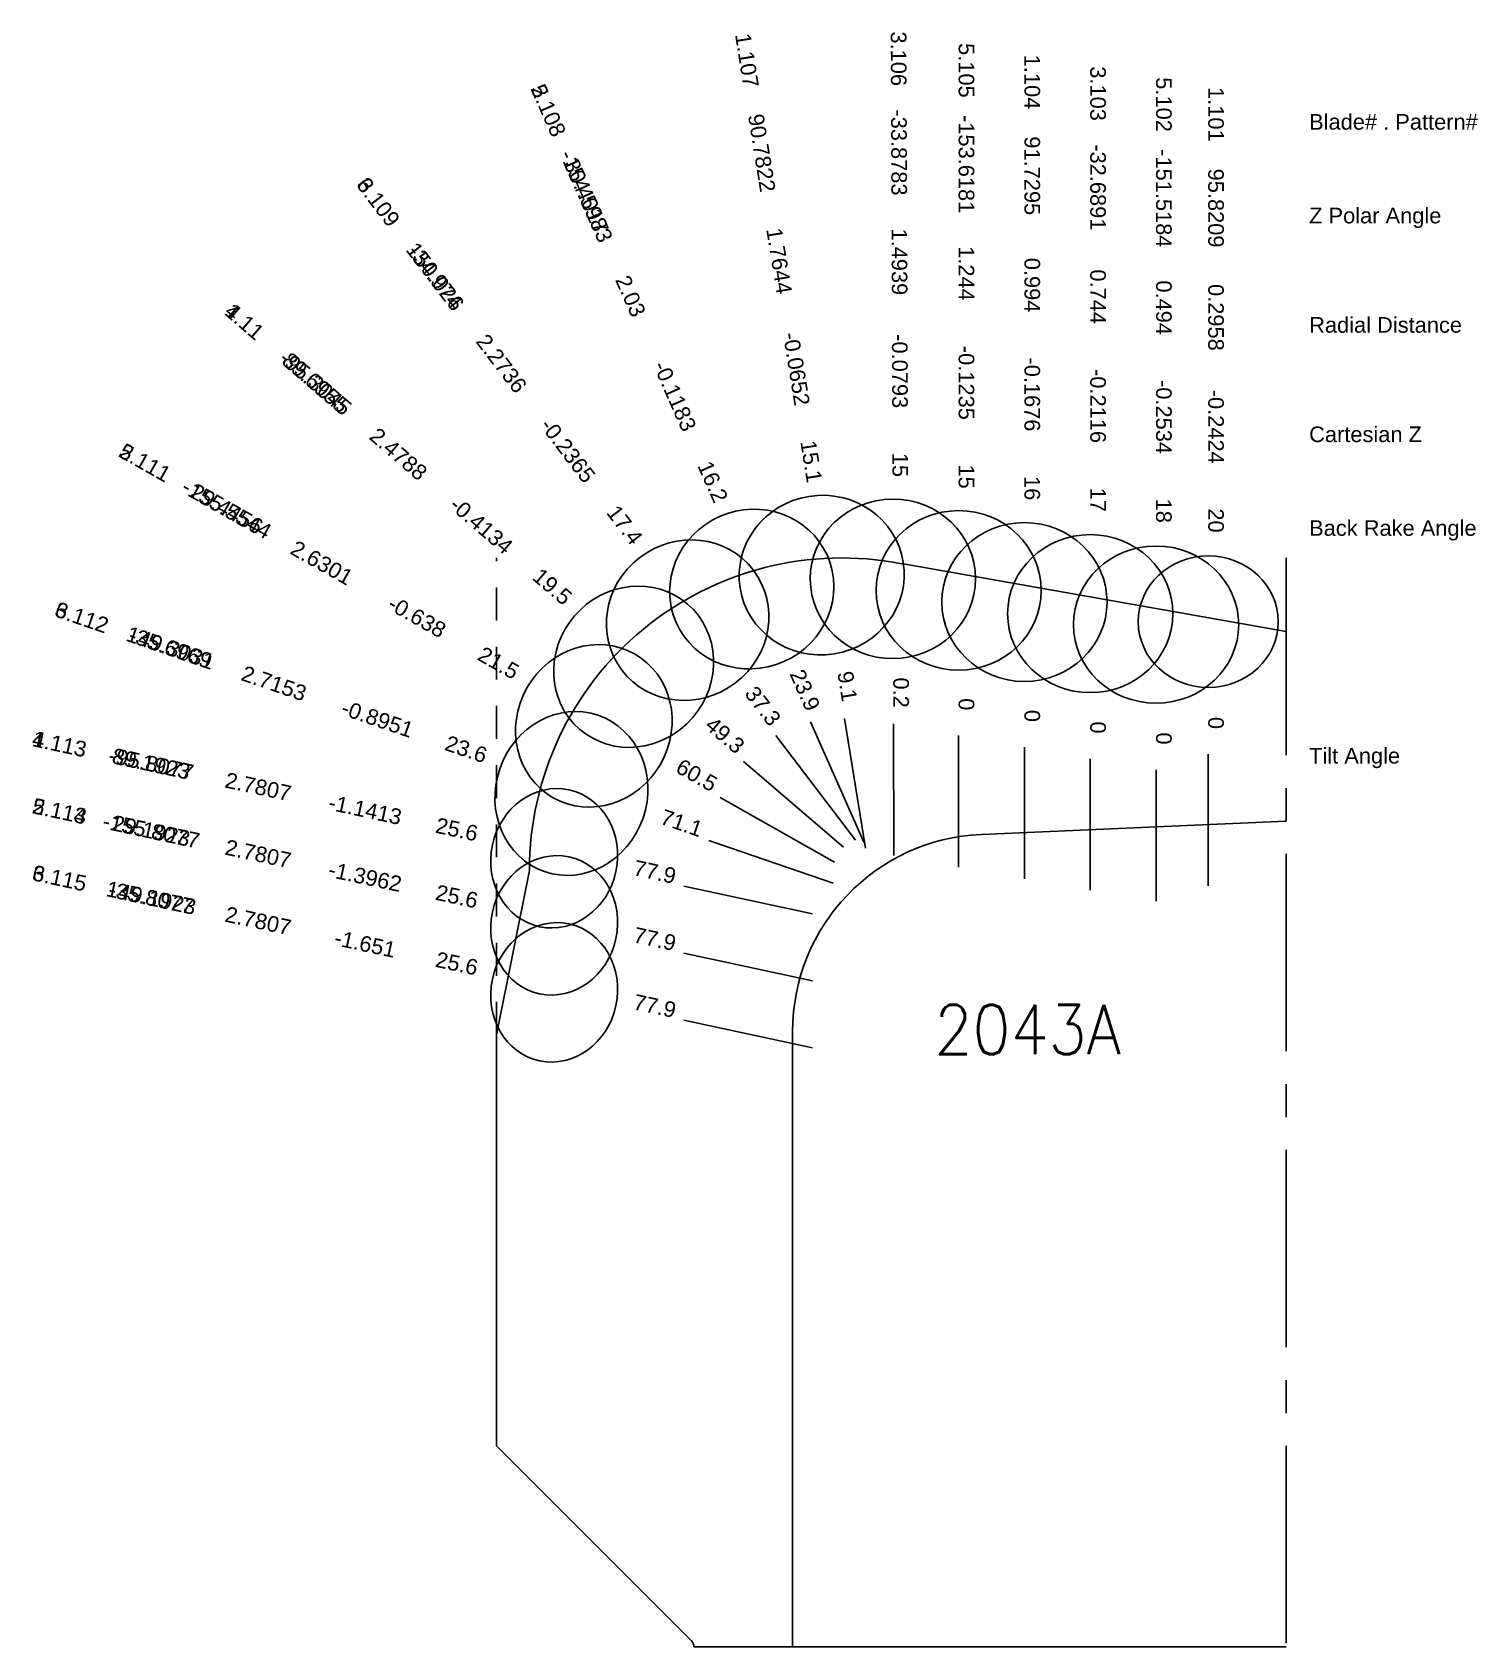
# Model space of a CAD drawing. Header units: inches. Extents: x 31.24 to 36.73, y 13.86 to 20.
import ezdxf
from ezdxf.enums import TextEntityAlignment as Align

# ---------------------------------------------------------------- set-up
doc = ezdxf.new("R2010")
doc.units = ezdxf.units.IN
doc.header["$MEASUREMENT"] = 0
doc.linetypes.add('CENTER2', pattern=[1.125, 0.75, -0.125, 0.125, -0.125])
doc.linetypes.add('HIDDEN2', pattern=[0.1875, 0.125, -0.0625])
for name, color, linetype in [('Blade_1', 30, 'Continuous'), ('Blade_2', 52, 'Continuous'), ('Blade_3', 92, 'Continuous'), ('Blade_4', 132, 'Continuous'), ('Blade_5', 152, 'Continuous'), ('Blade_6', 190, 'Continuous'), ('CLine', 5, 'CENTER2')]:
    doc.layers.add(name, color=color, linetype=linetype)
doc.styles.add('RomanS', font='romans')
doc.styles.get("Standard").update_dxf_attribs({"font": 'arial.ttf'})

msp = doc.modelspace()

# ---------------------------------------------------------------- linework, layer by layer
at = {"linetype": 'HIDDEN2'}
msp.add_line((33, 16.1874), (33, 18), dxfattribs=at)
for p, q in [((34.5388, 17.9783), (36, 17.7207)), ((36, 16.9999), (34.8423, 16.9494)), ((33, 16.1874), (33.125, 16.8124)), ((34.125, 16.2001), (34.125, 13.862)), ((33, 14.6249), (33, 16.1874)), ((33.7408, 13.8841), (33, 14.6249)), ((36, 13.862), (33.75, 13.862))]:
    msp.add_line(p, q)
for centre, radius, start, end in [((34.3126, 16.8124), 1.1876, 79.02043, 179.9972), ((34.875, 16.2001), 0.75, 92.5, 180), ((33.7188, 13.862), 0.0312, 360, 45)]:
    msp.add_arc(centre, radius, start, end)
at = {"layer": 'Blade_1'}
for p, q in [((34.3229, 17.3903), (34.4021, 16.8966)), ((35.006, 17.2809), (35.006, 16.7809)), ((35.7042, 17.2541), (35.7042, 16.7541)), ((33.9391, 17.2268), (34.3181, 16.9006)), ((33.7116, 16.753), (34.2004, 16.648))]:
    msp.add_line(p, q, dxfattribs=at)
for centre, major_axis, ratio in [((34.2356, 17.9348), (0.31, 0.0497), 0.965543), ((35.006, 17.8324), (0.314, 0), 0.961262), ((35.7042, 17.7576), (0.266, 0), 0.939693), ((33.5212, 17.5866), (0.2049, 0.238), 0.942785), ((33.2193, 16.8587), (0.0558, 0.2601), 0.902105)]:
    msp.add_ellipse(centre, major_axis=major_axis, ratio=ratio, dxfattribs=at)
at = {"layer": 'Blade_2'}
for p, q in [((34.1932, 17.3774), (34.3955, 16.9202)), ((33.8497, 17.0901), (34.2847, 16.8436)), ((33.7116, 16.4981), (34.2004, 16.3931))]:
    msp.add_line(p, q, dxfattribs=at)
for centre, major_axis, ratio in [((33.97, 17.8817), (0.2871, 0.1271), 0.960247), ((33.3699, 17.362), (0.1548, 0.2732), 0.930113), ((33.2193, 16.6038), (0.0558, 0.2601), 0.902105)]:
    msp.add_ellipse(centre, major_axis=major_axis, ratio=ratio, dxfattribs=at)
at = {"layer": 'Blade_3'}
for p, q in [((34.5082, 17.3692), (34.5102, 16.8692)), ((34.0609, 17.325), (34.3642, 16.9275)), ((35.256, 17.2369), (35.256, 16.7369)), ((33.8064, 16.9261), (34.2794, 16.7639)), ((33.7116, 16.2433), (34.2004, 16.1383))]:
    msp.add_line(p, q, dxfattribs=at)
for centre, major_axis, ratio in [((34.5061, 17.9207), (0.314, 0.0012), 0.965925), ((33.7264, 17.7635), (0.2496, 0.1905), 0.95445), ((35.256, 17.7884), (0.314, 0), 0.956305), ((33.2847, 17.1049), (0.1018, 0.297), 0.916617), ((33.2193, 16.349), (0.0558, 0.2601), 0.902105)]:
    msp.add_ellipse(centre, major_axis=major_axis, ratio=ratio, dxfattribs=at)
at = {"layer": 'Blade_4'}
for p, q in [((33.9391, 17.2268), (34.3181, 16.9006)), ((33.7116, 16.753), (34.2004, 16.648))]:
    msp.add_line(p, q, dxfattribs=at)
for centre, major_axis, ratio in [((33.5212, 17.5866), (0.2049, 0.238), 0.942785), ((33.2193, 16.8587), (0.0558, 0.2601), 0.902105)]:
    msp.add_ellipse(centre, major_axis=major_axis, ratio=ratio, dxfattribs=at)
at = {"layer": 'Blade_5'}
for p, q in [((34.1932, 17.3774), (34.3955, 16.9202)), ((34.756, 17.325), (34.756, 16.825)), ((35.506, 17.1951), (35.506, 16.6951)), ((33.8497, 17.0901), (34.2847, 16.8436)), ((33.7116, 16.4981), (34.2004, 16.3931))]:
    msp.add_line(p, q, dxfattribs=at)
for centre, major_axis, ratio in [((33.97, 17.8817), (0.2871, 0.1271), 0.960247), ((34.756, 17.8765), (0.314, 0), 0.965926), ((35.506, 17.7466), (0.314, 0), 0.951057), ((33.3699, 17.362), (0.1548, 0.2732), 0.930113), ((33.2193, 16.6038), (0.0558, 0.2601), 0.902105)]:
    msp.add_ellipse(centre, major_axis=major_axis, ratio=ratio, dxfattribs=at)
at = {"layer": 'Blade_6'}
for p, q in [((34.0609, 17.325), (34.3642, 16.9275)), ((33.8064, 16.9261), (34.2794, 16.7639)), ((33.7116, 16.2433), (34.2004, 16.1383))]:
    msp.add_line(p, q, dxfattribs=at)
for centre, major_axis, ratio in [((33.7264, 17.7635), (0.2496, 0.1905), 0.95445), ((33.2847, 17.1049), (0.1018, 0.297), 0.916617), ((33.2193, 16.349), (0.0558, 0.2601), 0.902105)]:
    msp.add_ellipse(centre, major_axis=major_axis, ratio=ratio, dxfattribs=at)
at = {"layer": 'CLine'}
msp.add_line((36, 18), (36, 13.862), dxfattribs=at)

# ---------------------------------------------------------------- texts
for s, height, p in [('Blade# . Pattern#', 0.059375, (36.0876, 19.6575)), ('Z Polar Angle', 0.059375, (36.0876, 19.3013)), ('Radial Distance', 0.059375, (36.0876, 18.8857)), ('Cartesian Z', 0.059375, (36.0876, 18.47)), ('Back Rake Angle', 0.059375, (36.0876, 18.1138)), ('Tilt Angle', 0.05937, (36.0876, 17.2483))]:
    msp.add_text(s, height=height).set_placement(p, align=Align.MIDDLE_LEFT)
at = {"style": 'RomanS', "width": 0.9}
msp.add_text('2043A', height=0.1875, dxfattribs=at).set_placement((34.6638, 16.1137))
at = {"layer": 'Blade_1'}
for s, height, rotation, p in [('1.107', 0.05937, 279.1132, (33.9225, 19.8864)), ('1.104', 0.05937, 270, (35.006, 19.8089)), ('1.101', 0.05937, 270, (35.7042, 19.6861)), ('90.7822', 0.05937, 279.1132, (33.979, 19.5346)), ('91.7295', 0.05937, 270, (35.006, 19.4526)), ('95.8209', 0.05937, 270, (35.7042, 19.3298)), ('1.7644', 0.05937, 279.1132, (34.0448, 19.1242)), ('0.994', 0.05937, 270, (35.006, 19.037)), ('0.2958', 0.05937, 270, (35.7042, 18.9142)), ('1.11', 0.05937, 319.27449, (32.0233, 18.8761)), ('-0.0652', 0.05937, 279.1132, (34.1106, 18.7138)), ('89.6955', 0.05937, 319.27449, (32.2933, 18.6437)), ('-0.1676', 0.05937, 270, (35.006, 18.6214)), ('-0.2424', 0.05937, 270, (35.7042, 18.4986)), ('2.4788', 0.05937, 319.27449, (32.6083, 18.3725)), ('15.1', 0.05937, 279.1132, (34.1671, 18.3621)), ('16', 0.05937, 270, (35.006, 18.2651)), ('-0.4134', 0.05937, 319.27449, (32.9233, 18.1014)), ('20', 0.05937, 270, (35.7042, 18.1423)), ('19.5', 0.05937, 319.27449, (33.1932, 17.8689)), ('9.1', 0.05937, 279.1132, (34.3041, 17.5075)), ('49.3', 0.05937, 319.27449, (33.8491, 17.3043)), ('0', 0.0594, 270, (35.006, 17.3996)), ('0', 0.0594, 270, (35.7042, 17.3728)), ('1.113', 0.05937, 347.88052, (31.3338, 17.2636)), ('89.1923', 0.05937, 347.88052, (31.6821, 17.1888)), ('2.7807', 0.05937, 347.88052, (32.0884, 17.1015)), ('-1.1413', 0.05937, 347.88052, (32.4948, 17.0143)), ('25.6', 0.05937, 347.88052, (32.8431, 16.9395)), ('77.9', 0.05937, 347.88052, (33.5955, 16.7779))]:
    msp.add_text(s, height=height, rotation=rotation, dxfattribs=at).set_placement(p, align=Align.CENTER)
at = {"layer": 'Blade_2'}
for s, rotation, p in [('2.108', 293.87189, (33.1701, 19.6891)), ('30.4017', 293.87189, (33.3143, 19.3633)), ('2.03', 293.87189, (33.4825, 18.9833)), ('-0.1183', 293.87189, (33.6507, 18.6032)), ('2.111', 330.45999, (31.6503, 18.3365)), ('16.2', 293.87189, (33.7949, 18.2774)), ('29.4456', 330.45999, (31.9603, 18.1608)), ('2.6301', 330.45999, (32.3219, 17.9559)), ('-0.638', 330.45999, (32.6835, 17.751)), ('21.5', 330.45999, (32.9934, 17.5754)), ('23.9', 293.87189, (34.1451, 17.486)), ('60.5', 330.45999, (33.7464, 17.1486)), ('2.114', 347.88052, (31.3338, 17.0087)), ('29.1923', 347.88052, (31.6821, 16.9339)), ('2.7807', 347.88052, (32.0884, 16.8466)), ('-1.3962', 347.88052, (32.4948, 16.7594)), ('25.6', 347.88052, (32.8431, 16.6846)), ('77.9', 347.88052, (33.5955, 16.523))]:
    msp.add_text(s, height=0.05937, rotation=rotation, dxfattribs=at).set_placement(p, align=Align.CENTER)
at = {"layer": 'Blade_3'}
for s, height, rotation, p in [('3.106', 0.05937, 270.22255, (34.4984, 19.8972)), ('3.103', 0.05937, 270, (35.256, 19.7649)), ('-33.8783', 0.05937, 270.22255, (34.4998, 19.5409)), ('-32.6891', 0.05937, 270, (35.256, 19.4086)), ('3.109', 0.05937, 307.34236, (32.5275, 19.3349)), ('1.4939', 0.05937, 270.22255, (34.5014, 19.1253)), ('-34.974', 0.05937, 307.34236, (32.7436, 19.0516)), ('0.744', 0.05937, 270, (35.256, 18.993)), ('2.2736', 0.05937, 307.34236, (32.9957, 18.7212)), ('-0.0793', 0.05937, 270.22255, (34.503, 18.7097)), ('-0.2116', 0.05937, 270, (35.256, 18.5774)), ('-0.2365', 0.05937, 307.34236, (33.2478, 18.3908)), ('15', 0.05937, 270.22255, (34.5044, 18.3534)), ('17', 0.05937, 270, (35.256, 18.2211)), ('17.4', 0.05937, 307.34236, (33.4639, 18.1075)), ('3.112', 0.05937, 341.07763, (31.415, 17.7459)), ('-35.6969', 0.05937, 341.07763, (31.752, 17.6303)), ('2.7153', 0.05937, 341.07763, (32.1452, 17.4955)), ('37.3', 0.05937, 307.34236, (33.9889, 17.4195)), ('0.2', 0.05937, 270.22255, (34.5078, 17.488)), ('-0.8951', 0.05937, 341.07763, (32.5383, 17.3608)), ('0', 0.0594, 270, (35.256, 17.3556)), ('23.6', 0.05937, 341.07763, (32.8753, 17.2452)), ('71.1', 0.05937, 341.07763, (33.6941, 16.9646)), ('3.115', 0.05937, 347.88052, (31.3338, 16.7539)), ('-35.8077', 0.05937, 347.88052, (31.6821, 16.6791)), ('2.7807', 0.05937, 347.88052, (32.0884, 16.5918)), ('-1.651', 0.05937, 347.88052, (32.4948, 16.5046)), ('25.6', 0.05937, 347.88052, (32.8431, 16.4298)), ('77.9', 0.05937, 347.88052, (33.5955, 16.2682))]:
    msp.add_text(s, height=height, rotation=rotation, dxfattribs=at).set_placement(p, align=Align.CENTER)
at = {"layer": 'Blade_4'}
for s, rotation, p in [('4.11', 319.27449, (32.0233, 18.8761)), ('-95.3045', 319.27449, (32.2933, 18.6437)), ('2.4788', 319.27449, (32.6083, 18.3725)), ('-0.4134', 319.27449, (32.9233, 18.1014)), ('19.5', 319.27449, (33.1932, 17.8689)), ('49.3', 319.27449, (33.8491, 17.3043)), ('4.113', 347.88052, (31.3338, 17.2636)), ('-95.8077', 347.88052, (31.6821, 17.1888)), ('2.7807', 347.88052, (32.0884, 17.1015)), ('-1.1413', 347.88052, (32.4948, 17.0143)), ('25.6', 347.88052, (32.8431, 16.9395)), ('77.9', 347.88052, (33.5955, 16.7779))]:
    msp.add_text(s, height=0.05937, rotation=rotation, dxfattribs=at).set_placement(p, align=Align.CENTER)
at = {"layer": 'Blade_5'}
for s, height, rotation, p in [('5.105', 0.05937, 270, (34.756, 19.853)), ('5.102', 0.05937, 270, (35.506, 19.7231)), ('5.108', 0.05937, 293.87189, (33.1701, 19.6891)), ('-153.6181', 0.05937, 270, (34.756, 19.4967)), ('-154.5983', 0.05937, 293.87189, (33.3143, 19.3633)), ('-151.5184', 0.05937, 270, (35.506, 19.3668)), ('1.244', 0.05937, 270, (34.756, 19.0811)), ('2.03', 0.05937, 293.87189, (33.4825, 18.9833)), ('0.494', 0.05937, 270, (35.506, 18.9512)), ('-0.1235', 0.05937, 270, (34.756, 18.6655)), ('-0.1183', 0.05937, 293.87189, (33.6507, 18.6032)), ('-0.2534', 0.05937, 270, (35.506, 18.5356)), ('5.111', 0.05937, 330.45999, (31.6503, 18.3365)), ('16.2', 0.05937, 293.87189, (33.7949, 18.2774)), ('15', 0.05937, 270, (34.756, 18.3092)), ('-155.5544', 0.05937, 330.45999, (31.9603, 18.1608)), ('18', 0.05937, 270, (35.506, 18.1793)), ('2.6301', 0.05937, 330.45999, (32.3219, 17.9559)), ('-0.638', 0.05937, 330.45999, (32.6835, 17.751)), ('21.5', 0.05937, 330.45999, (32.9934, 17.5754)), ('23.9', 0.05937, 293.87189, (34.1451, 17.486)), ('0', 0.0594, 270, (34.756, 17.4437)), ('0', 0.0594, 270, (35.506, 17.3138)), ('60.5', 0.05937, 330.45999, (33.7464, 17.1486)), ('5.113', 0.05937, 347.88052, (31.3338, 17.0087)), ('-155.8077', 0.05937, 347.88052, (31.6821, 16.9339)), ('2.7807', 0.05937, 347.88052, (32.0884, 16.8466)), ('-1.3962', 0.05937, 347.88052, (32.4948, 16.7594)), ('25.6', 0.05937, 347.88052, (32.8431, 16.6846)), ('77.9', 0.05937, 347.88052, (33.5955, 16.523))]:
    msp.add_text(s, height=height, rotation=rotation, dxfattribs=at).set_placement(p, align=Align.CENTER)
at = {"layer": 'Blade_6'}
for s, rotation, p in [('6.109', 307.34236, (32.5275, 19.3349)), ('150.026', 307.34236, (32.7436, 19.0516)), ('2.2736', 307.34236, (32.9957, 18.7212)), ('-0.2365', 307.34236, (33.2478, 18.3908)), ('17.4', 307.34236, (33.4639, 18.1075)), ('6.112', 341.07763, (31.415, 17.7459)), ('149.3031', 341.07763, (31.752, 17.6303)), ('2.7153', 341.07763, (32.1452, 17.4955)), ('37.3', 307.34236, (33.9889, 17.4195)), ('-0.8951', 341.07763, (32.5383, 17.3608)), ('23.6', 341.07763, (32.8753, 17.2452)), ('71.1', 341.07763, (33.6941, 16.9646)), ('6.115', 347.88052, (31.3338, 16.7539)), ('149.1923', 347.88052, (31.6821, 16.6791)), ('2.7807', 347.88052, (32.0884, 16.5918)), ('-1.651', 347.88052, (32.4948, 16.5046)), ('25.6', 347.88052, (32.8431, 16.4298)), ('77.9', 347.88052, (33.5955, 16.2682))]:
    msp.add_text(s, height=0.05937, rotation=rotation, dxfattribs=at).set_placement(p, align=Align.CENTER)

doc.saveas('drawing.dxf')
